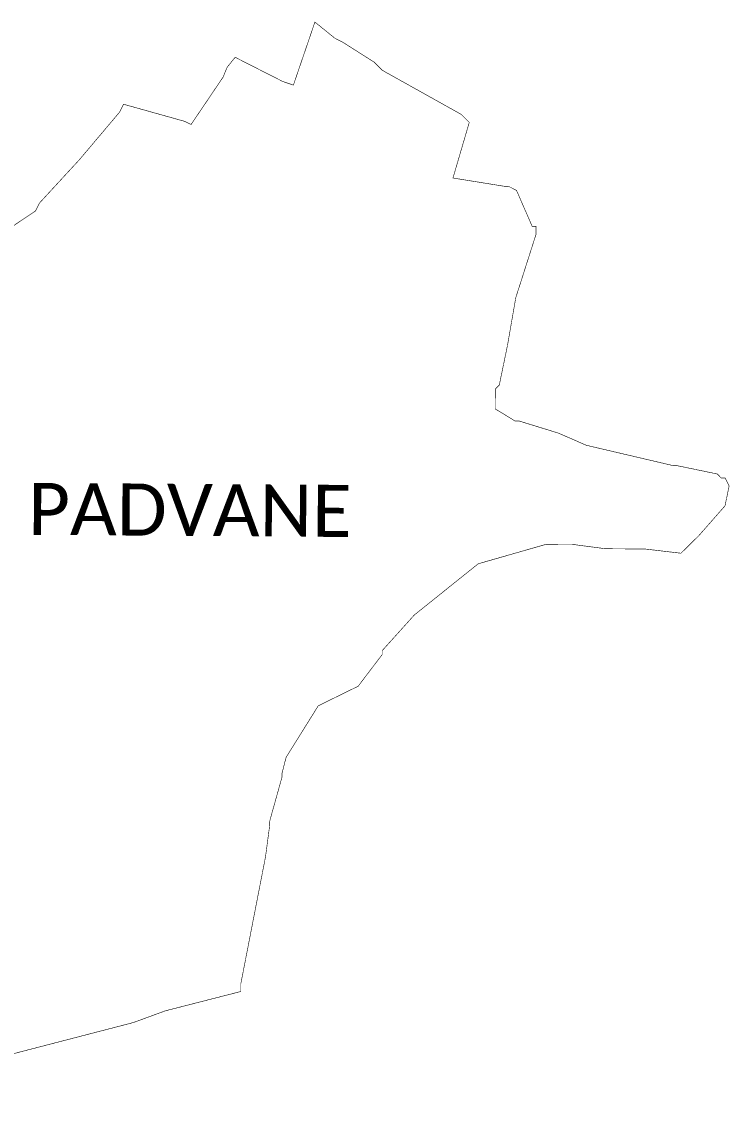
# Model space of a CAD drawing. Header units: metres. Extents: x 324766 to 328986, y 1812718 to 1816608.
# Drawn here: x 326532 to 328986, y 1812850 to 1816589 of the extents above; entities that cross this region are included whole.
import ezdxf

# ---------------------------------------------------------------- set-up
doc = ezdxf.new("R2010")
doc.units = ezdxf.units.M
doc.layers.add('VILLAGE NAME', color=250, linetype='Continuous')

msp = doc.modelspace()

# ---------------------------------------------------------------- linework, layer by layer
at = {"color": 6, "const_width": 2}
msp.add_lwpolyline([(326296.4, 1815741.4), (326580.2, 1815932.3), (326594.1, 1815959.8), (326732.9, 1816110.4), (326871.8, 1816274.8), (326885.8, 1816302.3), (327097.2, 1816243.1), (327119.5, 1816231.8), (327230.8, 1816396.4), (327244.8, 1816430.7), (327272.6, 1816465), (327437.4, 1816381.2), (327474.4, 1816368.6), (327549, 1816587.1), (327617.5, 1816531.6), (327645, 1816517.6), (327754.5, 1816448.1), (327782.1, 1816420.2), (328056.6, 1816266.9), (328084, 1816239.1), (328027.6, 1816046.6), (328206.5, 1816017.8), (328220.1, 1816017.8), (328247.8, 1816003.8), (328302.1, 1815879.4), (328315.8, 1815879.3), (328315.6, 1815851.7), (328245.3, 1815631.8), (328216.6, 1815466.6), (328188.1, 1815329), (328174.2, 1815315.4), (328173.8, 1815246.5), (328242.4, 1815204.7), (328256.2, 1815204.6), (328393.6, 1815162.3), (328489.8, 1815120.3), (328792.5, 1815049.4), (328806.2, 1815049.3), (328943.8, 1815020.8), (328957.5, 1815006.9), (328971.3, 1815006.9), (328984.9, 1814979.2), (328970.6, 1814910.4), (328880.4, 1814807.7), (328818, 1814746.1), (328694, 1814760.7), (328556.3, 1814761.7), (328446.2, 1814776.2), (328349.7, 1814776.8), (328115, 1814709.5), (327893.4, 1814531.9), (327782.3, 1814408.6), (327782.2, 1814394.9), (327698.9, 1814285.2), (327560.6, 1814217.3), (327449.2, 1814038.9), (327435, 1813983.7), (327434.9, 1813970.1), (327392.6, 1813818.8), (327392.5, 1813805), (327377.9, 1813694.6), (327292.3, 1813254.6), (327292.1, 1813227.1), (327029.9, 1813159.9), (326919.4, 1813119.4), (325884.3, 1812850.7)], dxfattribs=at)

# ---------------------------------------------------------------- texts
at = {"layer": 'VILLAGE NAME', "insert": (326555.4, 1814990.2), "char_height": 180.345, "attachment_point": 1, "rotation": 359.6139}
msp.add_mtext_dynamic_manual_height_columns('{\\fCalibri|b0|i0|c0|p34;PADVANE}', width=1779.605, gutter_width=901.7, heights=[0], dxfattribs=at)

doc.saveas('drawing.dxf')
